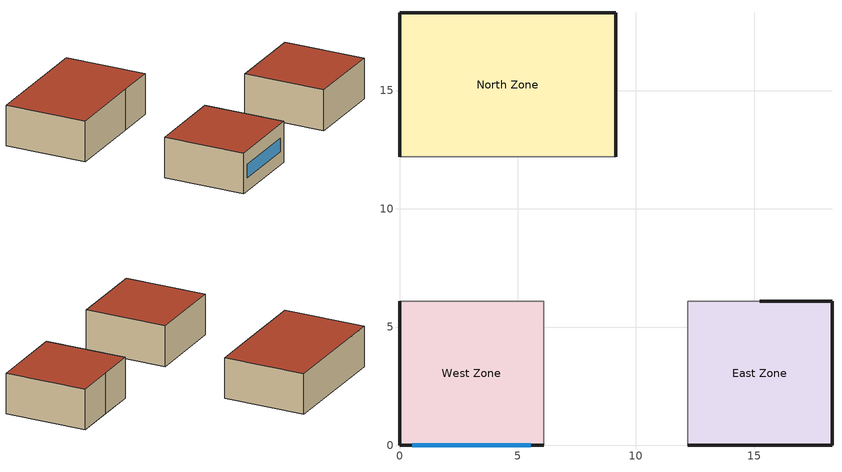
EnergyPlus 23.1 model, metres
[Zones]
West Zone
 floor outside (FLOOR SLAB 8 IN): 0,0 0,6.1 6.1,6.1 6.1,0 z0
 wall outside (EXTWALL80): 0,6.1 0,0 6.1,0 z0:3.05
 wall to North Zone (PARTITION06): 6.1,6.1 0,6.1 z0:3.05
 wall to East Zone (PARTITION06): 6.1,0 6.1,6.1 z0:3.05
 window (WIN-CON-LIGHT): 0.55,0 5.55,0 z1:2
 roof outside (ROOF34): 0,6.1 0,0 6.1,0 6.1,6.1 z3.05
East Zone
 floor outside (FLOOR SLAB 8 IN): 12.19,0 12.19,6.1 18.29,6.1 18.29,0 z0
 wall outside (EXTWALL80): 12.19,0 18.29,0 18.29,6.1 15.24,6.1 z0:3.05
 wall to North Zone (PARTITION06): 15.24,6.1 12.19,6.1 z0:3.05
 roof outside (ROOF34): 12.19,6.1 12.19,0 18.29,0 18.29,6.1 z3.05
North Zone
 floor outside (FLOOR SLAB 8 IN): 0,12.19 0,18.29 9.14,18.29 9.14,12.19 z0
 wall outside (EXTWALL80): 9.14,12.19 9.14,18.29 0,18.29 0,12.19 z0:3.05
 roof outside (ROOF34): 0,18.29 0,12.19 9.14,12.19 9.14,18.29 z3.05
[Building]
NONE: North Axis {deg}=0; Terrain=Suburbs; Loads Convergence Tolerance Value {W}=0.04; Temperature Convergence Tolerance Value {deltaC}=0.4; Solar Distribution=FullInteriorAndExterior; Maximum Number of Warmup Days=25; Minimum Number of Warmup Days=6
[Site:Location]
Miami Intl Ap FL USA WMO=722020: Latitude {deg}=25.82; Longitude {deg}=-80.3; Time Zone {hr}=-5; Elevation {m}=11
[SizingPeriod:DesignDay] Day of Month=21; Humidity Condition Type=Wetbulb; Barometric Pressure {Pa}=101217; Rain Indicator=No; Snow Indicator=No; Daylight Saving Time Indicator=No; Solar Model Indicator=ASHRAEClearSky
Name | Month | Day Type | Maximum Dry-Bulb Temperature {C} | Daily Dry-Bulb Temperature Range {deltaC} | Wetbulb or DewPoint at Maximum Dry-Bulb {C} | Wind Speed {m/s} | Wind Direction {deg} | Sky Clearness
Miami Intl Ap Ann Htg 99.6% Condns DB | 1 | WinterDesignDay | 8.7 | 0 | 8.7 | 3.8 | 340 | 0
Miami Intl Ap Ann Clg .4% Condns DB=>MWB | 7 | SummerDesignDay | 33.2 | 6.7 | 25.3 | 4.5 | 140 | 1
[Site:GroundTemperature:BuildingSurface]
22.03, 22.03, 22.13, 22.3, 22.43, 22.52, 22.62, 22.77, 22.78, 22.55, 22.44, 22.2
[Material] Thermal Absorptance=0.9
Name | Roughness | Thickness {m} | Conductivity {W/m-K} | Density {kg/m3} | Specific Heat {J/kg-K} | Solar Absorptance | Visible Absorptance
A1 - 1 IN STUCCO | Smooth | 0.0253898 | 0.691831 | 1858.142 | 836.8 | 0.92 | 0.92
C4 - 4 IN COMMON BRICK | Rough | 0.101498 | 0.726422 | 1922.216 | 836.8 | 0.76 | 0.76
E1 - 3 / 4 IN PLASTER OR GYP BOARD | Smooth | 0.01905 | 0.726422 | 1601.846 | 836.8 | 0.92 | 0.92
C6 - 8 IN CLAY TILE | Smooth | 0.203302 | 0.570761 | 1121.292 | 836.8 | 0.82 | 0.82
C10 - 8 IN HW CONCRETE | MediumRough | 0.203302 | 1.729577 | 2242.585 | 836.8 | 0.65 | 0.65
E2 - 1 / 2 IN SLAG OR STONE | Rough | 0.0127102 | 1.435549 | 881.0155 | 1673.6 | 0.55 | 0.55
E3 - 3 / 8 IN FELT AND MEMBRANE | Rough | 0.00954024 | 0.190253 | 1121.292 | 1673.6 | 0.75 | 0.75
B6 - 4 IN DENSE INSULATION | VeryRough | 0.101559 | 0.0432394 | 91.30524 | 836.8 | 0.5 | 0.5
B5 - 1 IN DENSE INSULATION | VeryRough | 0.0253898 | 0.0432394 | 91.30524 | 836.8 | 0.5 | 0.5
C12 - 2 IN HW CONCRETE | MediumRough | 0.0509016 | 1.729577 | 2242.585 | 836.8 | 0.65 | 0.65
[Material:NoMass]
CP02 CARPET PAD: Roughness=VeryRough; Thermal Resistance {m2-K/W}=0.21648; Thermal Absorptance=0.9; Solar Absorptance=0.7; Visible Absorptance=0.7
[WindowMaterial:Glazing]
WIN-LAY-GLASS-LIGHT: Optical Data Type=SpectralAverage; Thickness {m}=0.003; Solar Transmittance at Normal Incidence=0.9; Front Side Solar Reflectance at Normal Incidence=0.031; Back Side Solar Reflectance at Normal Incidence=0.031; Visible Transmittance at Normal Incidence=0.9; Front Side Visible Reflectance at Normal Incidence=0.05; Back Side Visible Reflectance at Normal Incidence=0.05; Infrared Transmittance at Normal Incidence=0; Front Side Infrared Hemispherical Emissivity=0.84; Back Side Infrared Hemispherical Emissivity=0.84; Conductivity {W/m-K}=0.9
[Construction]
EXTWALL80: A1 - 1 IN STUCCO, C4 - 4 IN COMMON BRICK, B5 - 1 IN DENSE INSULATION, E1 - 3 / 4 IN PLASTER OR GYP BOARD
PARTITION06: E1 - 3 / 4 IN PLASTER OR GYP BOARD, C6 - 8 IN CLAY TILE, E1 - 3 / 4 IN PLASTER OR GYP BOARD
FLOOR SLAB 8 IN: C10 - 8 IN HW CONCRETE, CP02 CARPET PAD
ROOF34: E2 - 1 / 2 IN SLAG OR STONE, E3 - 3 / 8 IN FELT AND MEMBRANE, B6 - 4 IN DENSE INSULATION, C12 - 2 IN HW CONCRETE
WIN-CON-LIGHT: WIN-LAY-GLASS-LIGHT
[Zone] Type=1; Multiplier=1; Ceiling Height {m}=autocalculate; Volume {m3}=autocalculate
West Zone; East Zone; North Zone
[People] Number of People Schedule=OFFICE OCCUPANCY; Number of People Calculation Method=people; Fraction Radiant=0.3; Activity Level Schedule=Activity Sch; Carbon Dioxide Generation Rate {m3/s-W}=3.82E-8; Mean Radiant Temperature Calculation Type=zoneaveraged; Work Efficiency Schedule=Work Eff Sch; Clothing Insulation Calculation Method=ClothingInsulationSchedule; Clothing Insulation Schedule=Clothing Sch; Air Velocity Schedule=Air Velo Sch; Thermal Comfort Model 1 Type=FANGER
Name | Zone or ZoneList or Space or SpaceList | Number of People
West Zone | West Zone | 3
East Zone | East Zone | 5
North Zone | North Zone | 4
[Lights] Schedule=OFFICE LIGHTING; Design Level Calculation Method=LightingLevel; Return Air Fraction=0; Fraction Radiant=0.2; Fraction Visible=0.2; Fraction Replaceable=0
Name | Zone or ZoneList or Space or SpaceList | Lighting Level {W}
West Zone Lights 1 | West Zone | 1878.63
East Zone Lights 1 | East Zone | 878.6252
North Zone Lights 1 | North Zone | 878.6252
[ElectricEquipment] Schedule=OFFICE EQUIP; Design Level Calculation Method=EquipmentLevel; Fraction Latent=0; Fraction Radiant=0.3; Fraction Lost=0
Name | Zone or ZoneList or Space or SpaceList | Design Level {W}
West Zone ElecEq 1 | West Zone | 1928.751
East Zone ElecEq 1 | East Zone | 464.375
North Zone ElecEq 1 | North Zone | 2928.751
[ZoneInfiltration:DesignFlowRate] Schedule=INFIL-SCH; Design Flow Rate Calculation Method=flow/zone; Constant Term Coefficient=0; Temperature Term Coefficient=0; Velocity Term Coefficient=0.2237; Velocity Squared Term Coefficient=0
Name | Zone or ZoneList or Space or SpaceList | Design Flow Rate {m3/s}
West Zone Infil 1 | West Zone | 0
East Zone Infil 1 | East Zone | 0.04
North Zone Infil 1 | North Zone | 0
[Schedule:Compact]
Activity Sch: Through: 12/31, For: AllDays, Until: 24:00, 131.8
Work Eff Sch: Through: 12/31, For: AllDays, Until: 24:00, 0.2
Clothing Sch: Through: 3/31, For: AllDays, Until: 24:00, 0.5, Through: 9/30, For: AllDays, Until: 24:00, 0.9, Through: 12/31, For: AllDays, Until: 24:00, 0.5
Air Velo Sch: Through: 3/31, For: AllDays, Until: 24:00, 0.15, Through: 9/30, For: AllDays, Until: 24:00, 0.25, Through: 12/31, For: AllDays, Until: 24:00, 0.15
OFFICE OCCUPANCY: Through: 12/31, For: WeekDays SummerDesignDay, Until: 6:00, 0, Until: 7:00, 0.1, Until: 8:00, 0.5, Until: 12:00, 1, Until: 13:00, 0.5, Until: 16:00, 1, Until: 17:00, 0.5, Until: 18:00, 0.1, Until: 24:00, 0, For: WinterDesignDay, Until: 6:00, 0, Until: 7:00, 0.1, Until: 8:00, 0.5, Until: 12:00, 1, Until: 13:00, 0.5, Until: 16:00, 1, Until: 17:00, 0.5, Until: 18:00, 0.1, Until: 24:00, 0, For:AllOtherDays, Until: 24:00, 0
OFFICE EQUIP: Through: 12/31, For: WeekDays SummerDesignDay, Until: 8:00, 0, Until: 18:00, 1, Until: 24:00, 0, For: WinterDesignDay, Until: 8:00, 0, Until: 18:00, 1, Until: 24:00, 0, For: AllOtherDays, Until: 24:00, 0
OFFICE LIGHTING: Through: 12/31, For: WeekDays SummerDesignDay, Until: 6:00, 0.05, Until: 7:00, 0.2, Until: 17:00, 1, Until: 18:00, 0.5, Until: 24:00, 0.05, For: WinterDesignDay, Until: 6:00, 0.05, Until: 7:00, 0.2, Until: 17:00, 1, Until: 18:00, 0.5, Until: 24:00, 0.05, For: AllOtherDays, Until: 24:00, 0.05
INFIL-SCH: Through: 3/31, For: AllDays, Until: 24:00, 1, Through: 10/31, For: AllDays, Until: 24:00, 0, Through: 12/31, For: AllDays, Until: 24:00, 1
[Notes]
InternalMass_wZoneList.idf
Basic file description:  1 story office building divided into 3 interior zones.
Highlights:              Test of thermalMass effects in EnergyPlus, applies a single
ThermalMass object to the three zones using ZoneList
Simulation Location/Run: Miami Intl Ap FL USA WMO=722020, 2 design days, 2 run periods.
Run Control executes the design days only.
Location:                Miami, FL USA
Design Days:             Miami Intl Ap FL USA Annual Heating 99.6%, MaxDB=8.7°C
Miami Intl Ap FL USA Annual Cooling (DB=>MWB) .4%, MaxDB=33.2°C MWB=25.3°C
Run Period (Weather File): Winter 1/14, Summer 7/7.
Run Control:             Zone sizing required, No System sizing required (Run Control executes 2 design days)
Building:                Single floor rectangular L-shaped building 40 ft south wall, 40 ft west wall, zone height 10 feet.
There is a single 3 mm clear window in the West Zone south wall. The walls are 1 in stucco over 4 in
common brick and 1 in dense insulation with gypboard on the interior. The roof is a built up roof with
1/2 in stone over 3/8 in felt over 4 in dense insulation supported by 2 in heavy weight concrete. The
floor is 8 in heavy weight concrete with carpeting. The window to wall ratio is approximately 0.07.
Infiltration is fixed at 0.02 m3/s in East Zone in winter. A single thermal mass object was applied
to the three thermal zones using ZoneList.
The building is oriented due north.
Floor Area:        130.1 m2 (1403 ft2)
Number of Stories: 1
Zone Description Details:
|       West         |         East           |    window = *
|     (Zone 1)       |       (Zone 2)         |
Internal gains description:     ZONE West  - lighting is 1878.6252 watts, equip is 1928.751 watts, 3 occupants
Internal gains description:     ZONE East  - lighting is  878.6252 watts, equip is  464.375 watts, 5 occupants
Internal gains description:     ZONE North - lighting is  878.6252 watts, equip is 2928.751 watts, 4 occupants
Interzone Surfaces:             3 interzone surfaces (see diagram)
Internal Mass:                  None
Windows:                        1 - single pane clear 3mm glass, size = 5 sq. meters
Detached Shading:               None
Daylight:                       None
Natural Ventilation:            None
Compact Schedules:              Yes
Solair Distribution:            FullInteriorAndExterior
Zonal Equipment:                No
Central Air Handling Equipment: No
System Equipment Autosize:      No
Purchased Cooling:              No
Purchased Heating:              No
Purchased Chilled Water:        No
Purchased Hot Water:            No
Pumps:                          None
Boilers:                        None
Chillers:                       None
Towers:                         None
Standard Reports:               None
Timestep or Hourly Variables:   Timestep
Time bins Report:               None
HTML Report:                    None
Environmental Emissions:        None
Utility Tariffs:                None
Data Source=ASHRAE 2009 Annual Design Conditions
Miami Intl Ap FL USA Annual Heating Design Conditions Wind Speed=3.8m/s Wind Dir=340
Coldest Month=January
